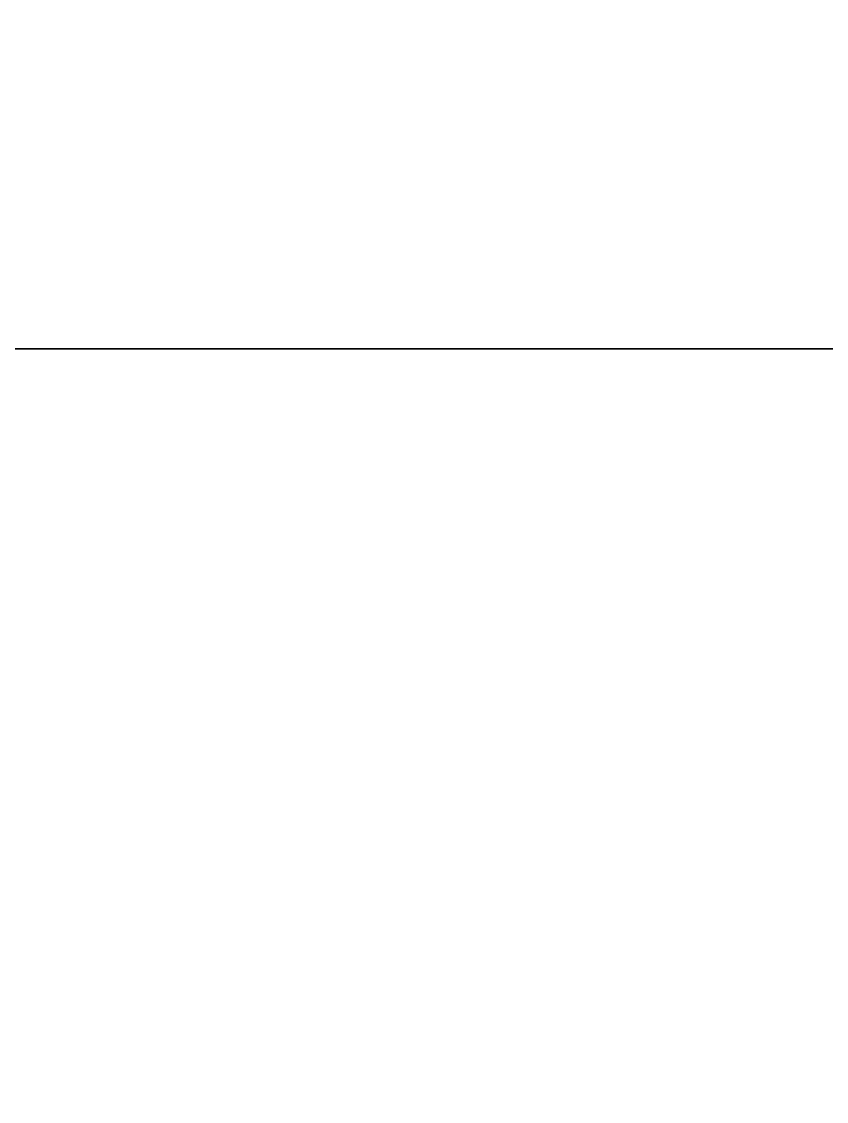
# Model space of a CAD drawing. Header units: millimetres. Extents: x 0 to 1845, y -1231 to 1016.
# Drawn here: x 78.32999 to 78.331938, y 964.711757 to 964.714372 of the extents above; entities that cross this region are included whole.
import ezdxf

# ---------------------------------------------------------------- set-up
doc = ezdxf.new("R2010")
doc.units = ezdxf.units.MM
doc.layers.add('Blocks', color=7, linetype='Continuous')
doc.layers.add('Blocks$Inner', color=7, linetype='Continuous', lineweight=25, true_color=0x007f00)
doc.layers.add('Blocks$Outline', color=7, linetype='Continuous', lineweight=35, true_color=0xff3f3f)

# ---------------------------------------------------------------- blocks, each defined once
blk = doc.blocks.new('Falcon Lounge Chair Front')
at = {"layer": 'Blocks$Inner'}
blk.add_lwpolyline([(76.967368, 964.7135793), (77.9900142, 964.7135793), (78.3311587, 964.7135793)], dxfattribs=at)
blk.add_open_spline([(78.3311587, 964.7135793), (78.6307697, 964.7135793), (79.2506921, 964.7135793), (81.2289218, 964.7135793), (82.644959, 964.7135793), (85.5665798, 964.7135793), (86.8795627, 964.7135793), (88.2923449, 964.7135793)], degree=3, knots=[72.933732, 72.933732, 72.933732, 72.933732, 79.331112, 79.331112, 86.41414, 86.41414, 91.209264, 91.209264, 91.209264, 91.209264], dxfattribs=at)
at = {"layer": 'Blocks$Outline'}
blk.add_rational_spline([(52.9769276, 1001.4699066), (50.3383328, 999.5685938), (47.699738, 997.667281), (28.3846843, 983.7492821), (32.8676791, 953.7549692), (63.7493673, 747.1352765), (119.6600277, 551.3112462)], [0.998681745094, 0.998681745094, 0.998681745094, 0.792652414876, 0.998681745094, 0.963729987554, 0.937195781218], degree=2, knots=[-795.571784, -795.571784, -795.571784, -795.544303, -795.544303, -743.229829, -743.229829, -312.89021, -312.89021, -312.89021], dxfattribs=at)
blk.add_open_spline([(88.2923449, 964.7135793), (86.8795627, 964.7135793), (85.5665798, 964.7135793), (82.644959, 964.7135793), (81.2289218, 964.7135793), (79.2506921, 964.7135793), (78.6307697, 964.7135793), (78.3311587, 964.7135793), (78.2174439, 964.7135793), (78.103729, 964.7135793), (77.9900142, 964.7135793), (77.6491321, 964.7135793), (77.3082501, 964.7135793), (76.967368, 964.7135793), (76.969616, 964.6948011), (76.9718639, 964.6760229), (76.9741118, 964.6572447)], degree=3, knots=[-18.286904, -18.286904, -18.286904, -18.286904, -13.49178, -13.49178, -6.408753, -6.408753, -0.011373, -0.011373, -0.011373, -0.003355, -0.003355, -0.003355, 0, 0, 0, 0.002005, 0.002005, 0.002005, 0.002005], dxfattribs=at)

msp = doc.modelspace()

# ---------------------------------------------------------------- block references
at = {"layer": 'Blocks'}
msp.add_blockref('Falcon Lounge Chair Front', (0, 0), dxfattribs=at)

doc.saveas('drawing.dxf')
